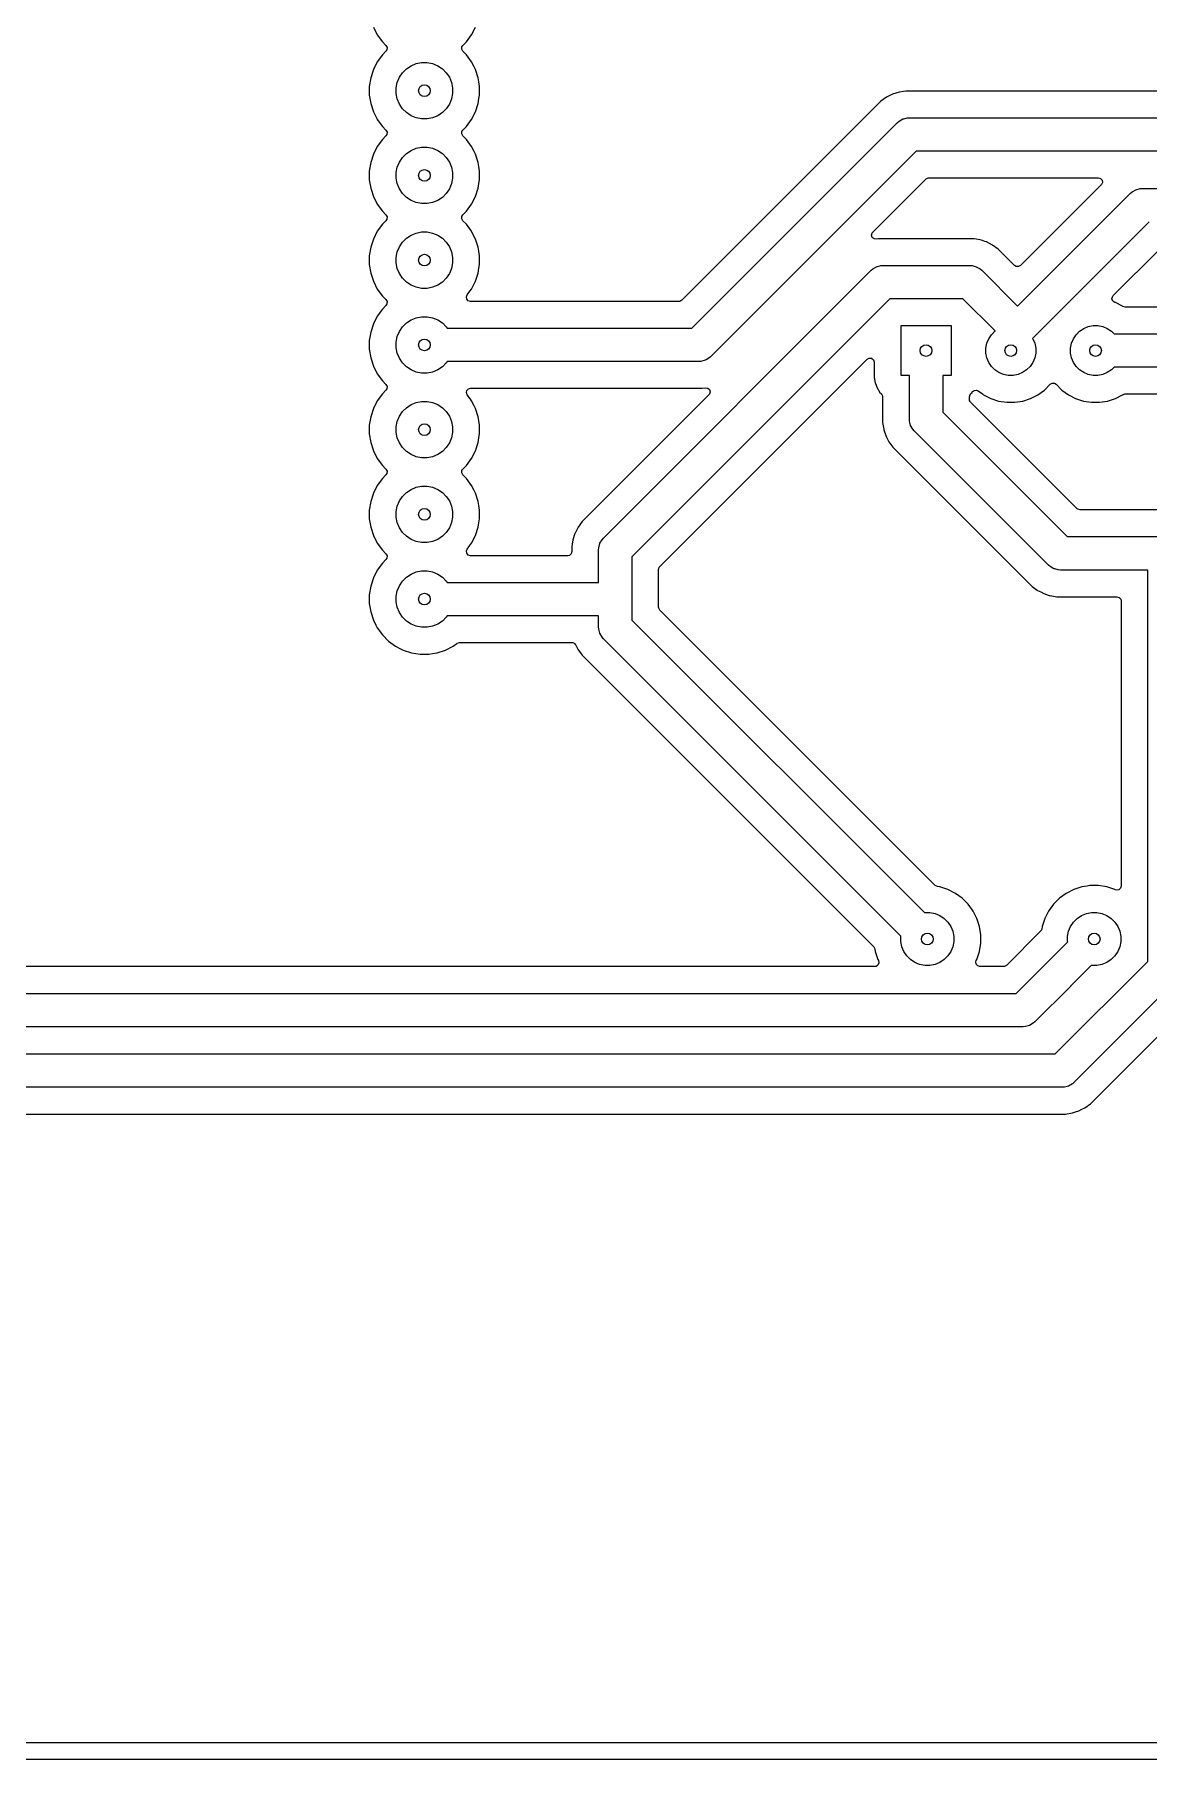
# Model space of a CAD drawing. Extents: x 20 to 124, y -124 to -20.
# Drawn here: x 72 to 105.4, y -124 to -72.3 of the extents above; entities that cross this region are included whole.
import ezdxf

# ---------------------------------------------------------------- set-up
doc = ezdxf.new("R2010")
doc.units = 0
doc.layers.add('BLACK', color=7, linetype='CONTINUOUS')
doc.layers.add('WHITE', color=7, linetype='CONTINUOUS')

msp = doc.modelspace()

# ---------------------------------------------------------------- linework, layer by layer
at = {"layer": 'BLACK', "linetype": 'CONTINUOUS'}
for p, q in [((82.156622, -72.068576), (82.274568, -72.300054)), ((82.274568, -72.300054), (82.427266, -72.510225)), ((84.945131, -72.510229), (85.097834, -72.300051)), ((85.097834, -72.300051), (85.215779, -72.068572)), ((82.427266, -72.899774), (82.274568, -73.109945)), ((82.427266, -72.510225), (82.427271, -72.510231)), ((82.427271, -72.899768), (82.427266, -72.899774)), ((82.427271, -72.510231), (82.534359, -72.617319)), ((82.534359, -72.792681), (82.427271, -72.899768)), ((82.534359, -72.617319), (82.567844, -72.678642)), ((82.56286, -72.748334), (82.534359, -72.792681)), ((82.567844, -72.678642), (82.56286, -72.748334)), ((84.804556, -72.731358), (84.80954, -72.661666)), ((84.838041, -72.792681), (84.804556, -72.731358)), ((84.80954, -72.661666), (84.838041, -72.617319)), ((84.838041, -72.617319), (84.873937, -72.581423)), ((84.945131, -72.899771), (84.838041, -72.792681)), ((84.873937, -72.581423), (84.945131, -72.510229)), ((85.097834, -73.109949), (84.945131, -72.899771)), ((82.156622, -73.341423), (82.07634, -73.588506)), ((82.274568, -73.109945), (82.156622, -73.341423)), ((83.029141, -73.435766), (83.146966, -73.317941)), ((83.146966, -73.317941), (83.285513, -73.225367)), ((83.285513, -73.225367), (83.439458, -73.161601)), ((83.439458, -73.161601), (83.602885, -73.129093)), ((83.602885, -73.129093), (83.769515, -73.129093)), ((83.769515, -73.129093), (83.932942, -73.161601)), ((83.932942, -73.161601), (84.086887, -73.225367)), ((84.086887, -73.225367), (84.225434, -73.317941)), ((84.225434, -73.317941), (84.343259, -73.435766)), ((85.172987, -73.257445), (85.097834, -73.109949)), ((85.215777, -73.341423), (85.172987, -73.257445)), ((85.215777, -73.341425), (85.215777, -73.341423)), ((85.215779, -73.341428), (85.215777, -73.341425)), ((85.29606, -73.588507), (85.215779, -73.341428)), ((82.07634, -73.588506), (82.0357, -73.845097)), ((82.0357, -73.845097), (82.0357, -74.104902)), ((82.840293, -73.891685), (82.872801, -73.728258)), ((82.840293, -74.058315), (82.840293, -73.891685)), ((82.872801, -73.728258), (82.936567, -73.574313)), ((82.936567, -73.574313), (83.029141, -73.435766)), ((84.343259, -73.435766), (84.435833, -73.574313)), ((84.435833, -73.574313), (84.499599, -73.728258)), ((84.499599, -73.728258), (84.532107, -73.891685)), ((84.532107, -73.891685), (84.532107, -74.058315)), ((85.315147, -73.709021), (85.29606, -73.588507)), ((85.3367, -73.845097), (85.315147, -73.709021)), ((85.3367, -74.104902), (85.3367, -73.845097)), ((82.0357, -74.104902), (82.07634, -74.361493)), ((82.07634, -74.361493), (82.156622, -74.608576)), ((82.872801, -74.221742), (82.840293, -74.058315)), ((82.936567, -74.375687), (82.872801, -74.221742)), ((83.029141, -74.514234), (82.936567, -74.375687)), ((84.435833, -74.375687), (84.343259, -74.514234)), ((84.499599, -74.221742), (84.435833, -74.375687)), ((84.532107, -74.058315), (84.499599, -74.221742)), ((85.215779, -74.608572), (85.29606, -74.361493)), ((85.29606, -74.361493), (85.320534, -74.206966)), ((85.320534, -74.206966), (85.3367, -74.104902)), ((97.371282, -74.293232), (91.406334, -80.258181)), ((97.371286, -74.293228), (97.371282, -74.293232)), ((97.536886, -74.172915), (97.371286, -74.293228)), ((97.719281, -74.079978), (97.536886, -74.172915)), ((97.719284, -74.079977), (97.719281, -74.079978)), ((97.913964, -74.016723), (97.719284, -74.079977)), ((98.048754, -73.995374), (97.913964, -74.016723)), ((98.116148, -73.9847), (98.048754, -73.995374)), ((115.053752, -73.9847), (98.116148, -73.9847)), ((82.156622, -74.608576), (82.225919, -74.744577)), ((82.225919, -74.744577), (82.266825, -74.824859)), ((82.266825, -74.824859), (82.274568, -74.840054)), ((82.274568, -74.840054), (82.427266, -75.050225)), ((83.146966, -74.632059), (83.029141, -74.514234)), ((83.285513, -74.724633), (83.146966, -74.632059)), ((83.439458, -74.788399), (83.285513, -74.724633)), ((83.602885, -74.820907), (83.439458, -74.788399)), ((83.769515, -74.820907), (83.602885, -74.820907)), ((83.932942, -74.788399), (83.769515, -74.820907)), ((84.086887, -74.724633), (83.932942, -74.788399)), ((84.225434, -74.632059), (84.086887, -74.724633)), ((84.343259, -74.514234), (84.225434, -74.632059)), ((84.945131, -75.050229), (85.097834, -74.840051)), ((85.097834, -74.840051), (85.215779, -74.608572)), ((91.701594, -81.095), (97.864947, -74.931646)), ((97.864947, -74.931646), (97.914103, -74.888538)), ((97.914103, -74.888538), (97.914119, -74.888523)), ((97.914119, -74.888523), (98.027158, -74.82326)), ((98.027158, -74.82326), (98.053801, -74.81612)), ((98.053801, -74.81612), (98.153237, -74.789477)), ((98.153237, -74.789477), (98.153252, -74.789477)), ((98.153252, -74.789477), (98.2185, -74.7852)), ((98.2185, -74.7852), (114.9514, -74.7852)), ((82.427266, -75.439774), (82.274568, -75.649945)), ((82.427266, -75.050225), (82.427271, -75.050231)), ((82.427271, -75.439768), (82.427266, -75.439774)), ((82.427271, -75.050231), (82.534359, -75.157319)), ((82.534359, -75.332681), (82.427271, -75.439768)), ((82.534359, -75.157319), (82.567844, -75.218642)), ((82.56286, -75.288334), (82.534359, -75.332681)), ((82.567844, -75.218642), (82.56286, -75.288334)), ((84.804556, -75.271358), (84.80954, -75.201666)), ((84.838041, -75.332681), (84.804556, -75.271358)), ((84.80954, -75.201666), (84.838041, -75.157319)), ((84.838041, -75.157319), (84.945131, -75.050229)), ((84.945131, -75.439771), (84.838041, -75.332681)), ((85.097834, -75.649949), (84.945131, -75.439771)), ((82.156622, -75.881423), (82.07634, -76.128506)), ((82.274568, -75.649945), (82.156622, -75.881423)), ((82.936567, -76.114313), (83.029141, -75.975766)), ((83.029141, -75.975766), (83.146966, -75.857941)), ((83.146966, -75.857941), (83.285513, -75.765367)), ((83.285513, -75.765367), (83.439458, -75.701601)), ((83.439458, -75.701601), (83.602885, -75.669093)), ((83.602885, -75.669093), (83.769515, -75.669093)), ((83.769515, -75.669093), (83.932942, -75.701601)), ((83.932942, -75.701601), (84.086887, -75.765367)), ((84.086887, -75.765367), (84.225434, -75.857941)), ((84.225434, -75.857941), (84.343259, -75.975766)), ((84.343259, -75.975766), (84.435833, -76.114313)), ((85.172874, -75.797223), (85.097834, -75.649949)), ((85.215777, -75.881423), (85.172874, -75.797223)), ((85.215777, -75.881425), (85.215777, -75.881423)), ((85.215779, -75.881428), (85.215777, -75.881425)), ((85.29606, -76.128507), (85.215779, -75.881428)), ((98.425607, -75.7852), (92.262253, -81.948553)), ((114.744294, -75.7852), (98.425607, -75.7852)), ((82.07634, -76.128506), (82.0357, -76.385097)), ((82.0357, -76.385097), (82.0357, -76.644902)), ((82.840293, -76.431685), (82.872801, -76.268258)), ((82.840293, -76.598315), (82.840293, -76.431685)), ((82.872801, -76.268258), (82.936567, -76.114313)), ((84.435833, -76.114313), (84.499599, -76.268258)), ((84.499599, -76.268258), (84.532107, -76.431685)), ((84.532107, -76.431685), (84.532107, -76.598315)), ((85.315147, -76.249021), (85.29606, -76.128507)), ((85.3367, -76.385097), (85.315147, -76.249021)), ((85.3367, -76.644902), (85.3367, -76.385097)), ((82.0357, -76.644902), (82.07634, -76.901493)), ((82.07634, -76.901493), (82.156622, -77.148576)), ((82.872801, -76.761742), (82.840293, -76.598315)), ((82.936567, -76.915687), (82.872801, -76.761742)), ((83.029141, -77.054234), (82.936567, -76.915687)), ((84.435833, -76.915687), (84.343259, -77.054234)), ((84.499599, -76.761742), (84.435833, -76.915687)), ((84.532107, -76.598315), (84.499599, -76.761742)), ((85.215779, -77.148572), (85.29606, -76.901493)), ((85.29606, -76.901493), (85.318739, -76.758298)), ((85.318739, -76.758298), (85.3367, -76.644902)), ((97.124739, -78.218144), (98.720865, -76.622019)), ((98.720865, -76.622019), (98.782188, -76.588534)), ((98.782188, -76.588534), (98.808546, -76.5857)), ((98.808546, -76.5857), (103.883854, -76.5857)), ((103.971535, -76.797381), (101.55288, -79.216033)), ((103.883854, -76.5857), (103.950893, -76.605385)), ((103.950893, -76.605385), (103.996648, -76.658189)), ((103.977567, -76.790903), (103.971535, -76.797381)), ((104.006592, -76.727347), (103.977567, -76.790903)), ((103.996648, -76.658189), (104.006592, -76.727347)), ((104.849547, -77.051447), (104.898703, -77.008338)), ((104.898703, -77.008338), (104.898719, -77.008323)), ((104.898719, -77.008323), (105.011758, -76.94306)), ((105.011758, -76.94306), (105.137837, -76.909277)), ((105.137837, -76.909277), (105.137852, -76.909277)), ((105.137852, -76.909277), (105.2031, -76.905)), ((105.2031, -76.905), (108.827771, -76.905)), ((82.156622, -77.148576), (82.274568, -77.380054)), ((82.274568, -77.380054), (82.427266, -77.590225)), ((83.146966, -77.172059), (83.029141, -77.054234)), ((83.285513, -77.264633), (83.146966, -77.172059)), ((83.439458, -77.328399), (83.285513, -77.264633)), ((83.602885, -77.360907), (83.439458, -77.328399)), ((83.769515, -77.360907), (83.602885, -77.360907)), ((83.932942, -77.328399), (83.769515, -77.360907)), ((84.086887, -77.264633), (83.932942, -77.328399)), ((84.225434, -77.172059), (84.086887, -77.264633)), ((84.343259, -77.054234), (84.225434, -77.172059)), ((84.945131, -77.590229), (85.097834, -77.380051)), ((85.097834, -77.380051), (85.215779, -77.148572)), ((101.4652, -80.435793), (104.849547, -77.051447)), ((82.427266, -77.979774), (82.274568, -78.189945)), ((82.427266, -77.590225), (82.427271, -77.590231)), ((82.427271, -77.979768), (82.427266, -77.979774)), ((82.427271, -77.590231), (82.534359, -77.697319)), ((82.534359, -77.872681), (82.427271, -77.979768)), ((82.534359, -77.697319), (82.567844, -77.758642)), ((82.56286, -77.828334), (82.534359, -77.872681)), ((82.567844, -77.758642), (82.56286, -77.828334)), ((84.804556, -77.811358), (84.80954, -77.741666)), ((84.838041, -77.872681), (84.804556, -77.811358)), ((84.80954, -77.741666), (84.838041, -77.697319)), ((84.838041, -77.697319), (84.945131, -77.590229)), ((84.945131, -77.979771), (84.838041, -77.872681)), ((85.097834, -78.189949), (84.945131, -77.979771)), ((105.410206, -77.905), (101.915075, -81.40013)), ((82.156622, -78.421423), (82.07634, -78.668506)), ((82.274568, -78.189945), (82.156622, -78.421423)), ((82.936567, -78.654313), (83.029141, -78.515766)), ((83.029141, -78.515766), (83.146966, -78.397941)), ((83.146966, -78.397941), (83.285513, -78.305367)), ((83.285513, -78.305367), (83.439458, -78.241601)), ((83.439458, -78.241601), (83.602885, -78.209093)), ((83.602885, -78.209093), (83.769515, -78.209093)), ((83.769515, -78.209093), (83.932942, -78.241601)), ((83.932942, -78.241601), (84.086887, -78.305367)), ((84.086887, -78.305367), (84.225434, -78.397941)), ((84.225434, -78.397941), (84.343259, -78.515766)), ((84.343259, -78.515766), (84.435833, -78.654313)), ((85.15223, -78.296707), (85.097834, -78.189949)), ((85.215777, -78.421423), (85.15223, -78.296707)), ((85.215777, -78.421425), (85.215777, -78.421423)), ((85.215779, -78.421428), (85.215777, -78.421425)), ((85.29606, -78.668507), (85.215779, -78.421428)), ((97.088437, -78.307591), (97.107162, -78.240278)), ((97.109076, -78.374343), (97.088437, -78.307591)), ((97.107162, -78.240278), (97.124739, -78.218144)), ((97.162528, -78.419339), (97.109076, -78.374343)), ((97.231822, -78.428294), (97.162528, -78.419339)), ((97.295078, -78.418275), (97.231822, -78.428294)), ((97.329648, -78.4128), (97.295078, -78.418275)), ((97.534351, -78.4128), (97.329648, -78.4128)), ((100.137952, -78.4128), (97.534351, -78.4128)), ((100.165595, -78.417178), (100.137952, -78.4128)), ((100.340135, -78.444822), (100.165595, -78.417178)), ((100.413603, -78.468694), (100.340135, -78.444822)), ((100.437476, -78.476451), (100.413603, -78.468694)), ((100.488115, -78.492904), (100.437476, -78.476451)), ((100.534823, -78.508081), (100.488115, -78.492904)), ((100.626014, -78.554546), (100.534823, -78.508081)), ((100.717211, -78.601013), (100.626014, -78.554546)), ((82.07634, -78.668506), (82.0357, -78.925097)), ((82.0357, -78.925097), (82.0357, -79.184902)), ((82.840293, -78.971685), (82.872801, -78.808258)), ((82.840293, -79.138315), (82.840293, -78.971685)), ((82.872801, -78.808258), (82.936567, -78.654313)), ((84.435833, -78.654313), (84.499599, -78.808258)), ((84.499599, -78.808258), (84.532107, -78.971685)), ((84.532107, -78.971685), (84.532107, -79.138315)), ((85.315147, -78.789021), (85.29606, -78.668507)), ((85.3367, -78.925097), (85.315147, -78.789021)), ((85.3367, -79.184902), (85.3367, -78.925097)), ((100.882819, -78.721334), (100.717211, -78.601013)), ((100.88282, -78.721335), (100.882819, -78.721334)), ((100.882821, -78.721336), (100.88282, -78.721335)), ((101.377518, -79.216033), (100.882821, -78.721336)), ((104.330245, -80.117037), (105.705465, -78.741819)), ((82.0357, -79.184902), (82.07634, -79.441493)), ((82.07634, -79.441493), (82.156622, -79.688576)), ((82.872801, -79.301742), (82.840293, -79.138315)), ((82.936567, -79.455687), (82.872801, -79.301742)), ((83.029141, -79.594234), (82.936567, -79.455687)), ((83.146966, -79.712059), (83.029141, -79.594234)), ((84.343259, -79.594234), (84.225434, -79.712059)), ((84.435833, -79.455687), (84.343259, -79.594234)), ((84.499599, -79.301742), (84.435833, -79.455687)), ((84.532107, -79.138315), (84.499599, -79.301742)), ((85.215779, -79.688572), (85.29606, -79.441493)), ((85.29606, -79.441493), (85.318739, -79.298298)), ((85.318739, -79.298298), (85.3367, -79.184902)), ((89.052647, -87.385547), (97.078446, -79.359747)), ((97.078446, -79.359747), (97.12761, -79.316631)), ((97.12761, -79.316631), (97.127619, -79.316623)), ((97.127619, -79.316623), (97.240658, -79.25136)), ((97.240658, -79.25136), (97.366737, -79.217577)), ((97.366737, -79.217577), (97.366752, -79.217577)), ((97.366752, -79.217577), (97.432, -79.2133)), ((97.432, -79.2133), (100.0356, -79.2133)), ((100.0356, -79.2133), (100.100848, -79.217577)), ((100.100848, -79.217577), (100.100863, -79.217577)), ((100.100863, -79.217577), (100.226942, -79.25136)), ((100.226942, -79.25136), (100.339981, -79.316623)), ((100.339981, -79.316623), (100.339996, -79.316638)), ((100.339996, -79.316638), (100.389153, -79.359747)), ((100.389153, -79.359747), (101.4652, -80.435793)), ((101.421865, -79.244534), (101.377518, -79.216033)), ((101.491557, -79.249518), (101.421865, -79.244534)), ((101.55288, -79.216033), (101.491557, -79.249518)), ((82.156622, -79.688576), (82.274568, -79.920054)), ((82.274568, -79.920054), (82.427266, -80.130225)), ((82.427266, -80.130225), (82.427271, -80.130231)), ((82.427271, -80.130231), (82.534359, -80.237319)), ((83.285513, -79.804633), (83.146966, -79.712059)), ((83.439458, -79.868399), (83.285513, -79.804633)), ((83.602885, -79.900907), (83.439458, -79.868399)), ((83.769515, -79.900907), (83.602885, -79.900907)), ((83.932942, -79.868399), (83.769515, -79.900907)), ((84.086887, -79.804633), (83.932942, -79.868399)), ((84.225434, -79.712059), (84.086887, -79.804633)), ((84.946407, -80.152853), (84.968827, -80.097615)), ((84.968827, -80.097615), (85.022345, -80.023952)), ((85.022345, -80.023952), (85.097834, -79.920051)), ((85.097834, -79.920051), (85.215779, -79.688572)), ((104.306652, -80.150003), (104.330245, -80.117037)), ((82.427266, -80.519774), (82.274568, -80.729945)), ((82.427271, -80.519768), (82.427266, -80.519774)), ((82.534359, -80.412681), (82.427271, -80.519768)), ((82.534359, -80.237319), (82.567844, -80.298642)), ((82.56286, -80.368334), (82.534359, -80.412681)), ((82.567844, -80.298642), (82.56286, -80.368334)), ((84.956351, -80.222011), (84.946407, -80.152853)), ((85.002106, -80.274815), (84.956351, -80.222011)), ((85.069145, -80.2945), (85.002106, -80.274815)), ((91.318653, -80.2945), (85.069145, -80.2945)), ((97.639107, -80.2133), (89.9062, -87.946206)), ((91.345011, -80.291666), (91.318653, -80.2945)), ((91.406334, -80.258181), (91.345011, -80.291666)), ((99.828494, -80.2133), (97.639107, -80.2133)), ((100.793235, -81.178042), (99.828494, -80.2133)), ((104.294737, -80.218849), (104.306652, -80.150003)), ((104.321935, -80.283208), (104.294737, -80.218849)), ((104.379608, -80.322644), (104.321935, -80.283208)), ((104.390825, -80.326289), (104.379608, -80.322644)), ((104.396389, -80.328097), (104.390825, -80.326289)), ((104.613837, -80.438893), (104.396389, -80.328097)), ((104.613842, -80.438896), (104.613837, -80.438893)), ((104.616486, -80.440817), (104.613842, -80.438896)), ((104.622333, -80.444815), (104.616486, -80.440817)), ((104.689372, -80.4645), (104.622333, -80.444815)), ((112.121153, -80.4645), (104.689372, -80.4645)), ((82.156622, -80.961423), (82.07634, -81.208506)), ((82.274568, -80.729945), (82.156622, -80.961423)), ((82.936567, -81.194313), (83.029141, -81.055766)), ((83.029141, -81.055766), (83.146966, -80.937941)), ((83.146966, -80.937941), (83.285513, -80.845367)), ((83.285513, -80.845367), (83.439458, -80.781601)), ((83.439458, -80.781601), (83.602885, -80.749093)), ((83.602885, -80.749093), (83.769515, -80.749093)), ((83.769515, -80.749093), (83.932942, -80.781601)), ((83.932942, -80.781601), (84.086887, -80.845367)), ((84.086887, -80.845367), (84.225434, -80.937941)), ((84.225434, -80.937941), (84.343259, -81.055766)), ((84.343259, -81.055766), (84.369474, -81.095)), ((84.369474, -81.095), (91.701594, -81.095)), ((97.9712, -82.515), (97.9712, -81.015)), ((97.9712, -81.015), (99.4712, -81.015)), ((99.4712, -81.015), (99.4712, -82.515)), ((100.785405, -81.185242), (100.792593, -81.180439)), ((100.792593, -81.180439), (100.793235, -81.178042)), ((103.325405, -81.185242), (103.447652, -81.103559)), ((103.447652, -81.103559), (103.583486, -81.047295)), ((103.583486, -81.047295), (103.727687, -81.018611)), ((103.727687, -81.018611), (103.874713, -81.018611)), ((103.874713, -81.018611), (104.018914, -81.047295)), ((104.018914, -81.047295), (104.154748, -81.103559)), ((104.154748, -81.103559), (104.276995, -81.185242)), ((82.07634, -81.208506), (82.0357, -81.465097)), ((82.0357, -81.465097), (82.0357, -81.724902)), ((82.840293, -81.511685), (82.872801, -81.348258)), ((82.840293, -81.678315), (82.840293, -81.511685)), ((82.872801, -81.841742), (82.840293, -81.678315)), ((82.872801, -81.348258), (82.936567, -81.194313)), ((100.514811, -81.691487), (100.543495, -81.547286)), ((100.514811, -81.838513), (100.514811, -81.691487)), ((100.543495, -81.547286), (100.599759, -81.411452)), ((100.599759, -81.411452), (100.681442, -81.289205)), ((100.681442, -81.289205), (100.785405, -81.185242)), ((101.915075, -81.40013), (101.922641, -81.411452)), ((101.922641, -81.411452), (101.978905, -81.547286)), ((101.978905, -81.547286), (102.007589, -81.691487)), ((102.007589, -81.691487), (102.007589, -81.838513)), ((103.054811, -81.691487), (103.083495, -81.547286)), ((103.054811, -81.838513), (103.054811, -81.691487)), ((103.083495, -81.547286), (103.139759, -81.411452)), ((103.139759, -81.411452), (103.221442, -81.289205)), ((103.221442, -81.289205), (103.325405, -81.185242)), ((104.276995, -81.185242), (104.356753, -81.265)), ((104.356753, -81.265), (112.504094, -81.265)), ((82.0357, -81.724902), (82.07634, -81.981493)), ((82.07634, -81.981493), (82.156622, -82.228576)), ((82.936567, -81.995687), (82.872801, -81.841742)), ((83.029141, -82.134234), (82.936567, -81.995687)), ((83.146966, -82.252059), (83.029141, -82.134234)), ((84.343259, -82.134234), (84.225434, -82.252059)), ((84.369474, -82.095), (84.343259, -82.134234)), ((91.9087, -82.095), (84.369474, -82.095)), ((90.743019, -88.241466), (96.959019, -82.025466)), ((91.973948, -82.090723), (91.9087, -82.095)), ((91.973963, -82.090723), (91.973948, -82.090723)), ((92.100042, -82.05694), (91.973963, -82.090723)), ((92.131397, -82.038837), (92.100042, -82.05694)), ((92.213081, -81.991677), (92.131397, -82.038837)), ((92.213096, -81.991661), (92.213081, -81.991677)), ((92.262253, -81.948553), (92.213096, -81.991661)), ((96.959019, -82.025466), (97.020342, -81.991981)), ((97.020342, -81.991981), (97.090034, -81.996965)), ((97.090034, -81.996965), (97.145967, -82.038837)), ((97.145967, -82.038837), (97.170384, -82.104301)), ((97.170384, -82.104301), (97.1707, -82.113147)), ((97.1707, -82.113147), (97.1707, -82.55996)), ((100.543495, -81.982714), (100.514811, -81.838513)), ((100.599759, -82.118548), (100.543495, -81.982714)), ((100.681442, -82.240795), (100.599759, -82.118548)), ((101.922641, -82.118548), (101.840958, -82.240795)), ((101.978905, -81.982714), (101.922641, -82.118548)), ((102.007589, -81.838513), (101.978905, -81.982714)), ((103.083495, -81.982714), (103.054811, -81.838513)), ((103.139759, -82.118548), (103.083495, -81.982714)), ((103.221442, -82.240795), (103.139759, -82.118548)), ((82.156622, -82.228576), (82.274568, -82.460054)), ((82.274568, -82.460054), (82.427266, -82.670225)), ((82.427266, -82.670225), (82.427271, -82.670231)), ((82.427271, -82.670231), (82.534359, -82.777319)), ((83.285513, -82.344633), (83.146966, -82.252059)), ((83.439458, -82.408399), (83.285513, -82.344633)), ((83.602885, -82.440907), (83.439458, -82.408399)), ((83.769515, -82.440907), (83.602885, -82.440907)), ((83.932942, -82.408399), (83.769515, -82.440907)), ((84.086887, -82.344633), (83.932942, -82.408399)), ((84.225434, -82.252059), (84.086887, -82.344633)), ((97.1707, -82.55996), (97.18583, -82.694249)), ((97.18583, -82.694249), (97.185831, -82.694254)), ((97.185831, -82.694254), (97.245411, -82.864523)), ((98.2212, -82.515), (97.9712, -82.515)), ((98.2212, -83.8167), (98.2212, -82.515)), ((99.4712, -82.515), (99.2212, -82.515)), ((99.2212, -82.515), (99.2212, -83.609593)), ((100.785405, -82.344758), (100.681442, -82.240795)), ((100.907652, -82.426441), (100.785405, -82.344758)), ((101.043486, -82.482705), (100.907652, -82.426441)), ((101.187687, -82.511389), (101.043486, -82.482705)), ((101.334713, -82.511389), (101.187687, -82.511389)), ((101.478914, -82.482705), (101.334713, -82.511389)), ((101.614748, -82.426441), (101.478914, -82.482705)), ((101.736995, -82.344758), (101.614748, -82.426441)), ((101.840958, -82.240795), (101.736995, -82.344758)), ((103.325405, -82.344758), (103.221442, -82.240795)), ((103.447652, -82.426441), (103.325405, -82.344758)), ((103.583486, -82.482705), (103.447652, -82.426441)), ((103.727687, -82.511389), (103.583486, -82.482705)), ((103.874713, -82.511389), (103.727687, -82.511389)), ((104.018914, -82.482705), (103.874713, -82.511389)), ((104.154748, -82.426441), (104.018914, -82.482705)), ((104.276995, -82.344758), (104.154748, -82.426441)), ((104.356753, -82.265), (104.276995, -82.344758)), ((112.7112, -82.265), (104.356753, -82.265)), ((82.427266, -83.059774), (82.274568, -83.269945)), ((82.427271, -83.059768), (82.427266, -83.059774)), ((82.534359, -82.952681), (82.427271, -83.059768)), ((82.534359, -82.777319), (82.567844, -82.838642)), ((82.56286, -82.908334), (82.534359, -82.952681)), ((82.567844, -82.838642), (82.56286, -82.908334)), ((84.945347, -83.026579), (84.961173, -82.958525)), ((84.968827, -83.092385), (84.945347, -83.026579)), ((84.961173, -82.958525), (85.011278, -82.90983)), ((85.066378, -83.226653), (84.968827, -83.092385)), ((85.011278, -82.90983), (85.069145, -82.8955)), ((85.097834, -83.269949), (85.066378, -83.226653)), ((85.069145, -82.8955), (92.011051, -82.8955)), ((92.215953, -83.09016), (88.414236, -86.891878)), ((92.011051, -82.8955), (92.011052, -82.8955)), ((92.011052, -82.8955), (92.108875, -82.880006)), ((92.108875, -82.880006), (92.178167, -82.88896)), ((92.178167, -82.88896), (92.231619, -82.933956)), ((92.233534, -83.068022), (92.215953, -83.09016)), ((92.231619, -82.933956), (92.252259, -83.000708)), ((92.252259, -83.000708), (92.233534, -83.068022)), ((97.245411, -82.864523), (97.341384, -83.017262)), ((97.341384, -83.017262), (97.384381, -83.060259)), ((97.384381, -83.060259), (97.417866, -83.121582)), ((97.417866, -83.121582), (97.4207, -83.14794)), ((97.4207, -83.14794), (97.4207, -83.919051)), ((100.0217, -83.14794), (100.041385, -83.080901)), ((100.0217, -83.226653), (100.0217, -83.14794)), ((100.024534, -83.253011), (100.0217, -83.226653)), ((100.041385, -83.080901), (100.058019, -83.060259)), ((100.058019, -83.060259), (100.05851, -83.059768)), ((100.05851, -83.059768), (100.101016, -83.017262)), ((100.101016, -83.017262), (100.107519, -83.006911)), ((100.107519, -83.006911), (100.15985, -82.96062)), ((100.15985, -82.96062), (100.228903, -82.949969)), ((100.228903, -82.949969), (100.285399, -82.972563)), ((100.285399, -82.972563), (100.413317, -83.0655)), ((100.413317, -83.0655), (100.448561, -83.091106)), ((100.448561, -83.091106), (100.666015, -83.201904)), ((100.666015, -83.201904), (100.898124, -83.277321)), ((101.624276, -83.277321), (101.856385, -83.201904)), ((101.856385, -83.201904), (102.073839, -83.091106)), ((102.073839, -83.091106), (102.271283, -82.947655)), ((102.271283, -82.947655), (102.443519, -82.775419)), ((102.443519, -82.775419), (102.504842, -82.741934)), ((102.504842, -82.741934), (102.574534, -82.746918)), ((102.574534, -82.746918), (102.618881, -82.775419)), ((102.618881, -82.775419), (102.791118, -82.947656)), ((102.791118, -82.947656), (102.791123, -82.94766)), ((102.791123, -82.94766), (102.886923, -83.017262)), ((102.886923, -83.017262), (102.988561, -83.091106)), ((102.988561, -83.091106), (103.206015, -83.201904)), ((103.206015, -83.201904), (103.438124, -83.277321)), ((104.164276, -83.277321), (104.396385, -83.201904)), ((104.396385, -83.201904), (104.613839, -83.091106)), ((104.613839, -83.091106), (104.616486, -83.089183)), ((104.616486, -83.089183), (104.617659, -83.088764)), ((104.617659, -83.088764), (104.617988, -83.088563)), ((104.617988, -83.088563), (104.61803, -83.088631)), ((104.61803, -83.088631), (104.682292, -83.065702)), ((104.682292, -83.065702), (104.689372, -83.0655)), ((104.689372, -83.0655), (112.813551, -83.0655)), ((82.07634, -83.748506), (82.0357, -84.005097)), ((82.156622, -83.501423), (82.07634, -83.748506)), ((82.274568, -83.269945), (82.156622, -83.501423)), ((82.872801, -83.888258), (82.936567, -83.734313)), ((82.936567, -83.734313), (83.029141, -83.595766)), ((83.029141, -83.595766), (83.146966, -83.477941)), ((83.146966, -83.477941), (83.285513, -83.385367)), ((83.285513, -83.385367), (83.439458, -83.321601)), ((83.439458, -83.321601), (83.602885, -83.289093)), ((83.602885, -83.289093), (83.769515, -83.289093)), ((83.769515, -83.289093), (83.932942, -83.321601)), ((83.932942, -83.321601), (84.086887, -83.385367)), ((84.086887, -83.385367), (84.225434, -83.477941)), ((84.225434, -83.477941), (84.343259, -83.595766)), ((84.343259, -83.595766), (84.435833, -83.734313)), ((84.435833, -83.734313), (84.499599, -83.888258)), ((85.172987, -83.417445), (85.097834, -83.269949)), ((85.215777, -83.501423), (85.172987, -83.417445)), ((85.215777, -83.501425), (85.215777, -83.501423)), ((85.215779, -83.501428), (85.215777, -83.501425)), ((85.29606, -83.748507), (85.215779, -83.501428)), ((85.304928, -83.8045), (85.29606, -83.748507)), ((99.2212, -83.609593), (102.955207, -87.3436)), ((100.025831, -83.255387), (100.024534, -83.253011)), ((100.026723, -83.261588), (100.025831, -83.255387)), ((100.043315, -83.287406), (100.026723, -83.261588)), ((100.058019, -83.314334), (100.043315, -83.287406)), ((103.250465, -86.506781), (100.058019, -83.314334)), ((100.898124, -83.277321), (101.139173, -83.3155)), ((101.139173, -83.3155), (101.139174, -83.3155)), ((101.139174, -83.3155), (101.383226, -83.3155)), ((101.383226, -83.3155), (101.383227, -83.3155)), ((101.383227, -83.3155), (101.624276, -83.277321)), ((103.438124, -83.277321), (103.679173, -83.3155)), ((103.679173, -83.3155), (103.679174, -83.3155)), ((103.679174, -83.3155), (103.923226, -83.3155)), ((103.923226, -83.3155), (103.923227, -83.3155)), ((103.923227, -83.3155), (104.164276, -83.277321)), ((82.0357, -84.005097), (82.0357, -84.264902)), ((82.0357, -84.264902), (82.07634, -84.521493)), ((82.840293, -84.051685), (82.872801, -83.888258)), ((82.840293, -84.218315), (82.840293, -84.051685)), ((82.872801, -84.381742), (82.840293, -84.218315)), ((84.499599, -83.888258), (84.532107, -84.051685)), ((84.532107, -84.218315), (84.499599, -84.381742)), ((84.532107, -84.051685), (84.532107, -84.218315)), ((85.3367, -84.005097), (85.304928, -83.8045)), ((85.328619, -84.31592), (85.3367, -84.264902)), ((85.3367, -84.264902), (85.3367, -84.005097)), ((97.4207, -83.919051), (97.452722, -84.121231)), ((97.452722, -84.121231), (97.452722, -84.121233)), ((97.452722, -84.121233), (97.452723, -84.121235)), ((97.452723, -84.121235), (97.457723, -84.136623)), ((97.457723, -84.136623), (97.51598, -84.315919)), ((98.225477, -83.881947), (98.2212, -83.8167)), ((98.225477, -83.881963), (98.225477, -83.881947)), ((98.235415, -83.919051), (98.225477, -83.881963)), ((98.25926, -84.008042), (98.235415, -83.919051)), ((98.324523, -84.121081), (98.25926, -84.008042)), ((98.324538, -84.121096), (98.324523, -84.121081)), ((98.367647, -84.170253), (98.324538, -84.121096)), ((102.394547, -88.197154), (98.367647, -84.170253)), ((82.07634, -84.521493), (82.156622, -84.768576)), ((82.156622, -84.768576), (82.274568, -85.000054)), ((82.936567, -84.535687), (82.872801, -84.381742)), ((83.029141, -84.674234), (82.936567, -84.535687)), ((83.146966, -84.792059), (83.029141, -84.674234)), ((83.285513, -84.884633), (83.146966, -84.792059)), ((84.225434, -84.792059), (84.086887, -84.884633)), ((84.343259, -84.674234), (84.225434, -84.792059)), ((84.435833, -84.535687), (84.343259, -84.674234)), ((84.499599, -84.381742), (84.435833, -84.535687)), ((85.097834, -85.000051), (85.215779, -84.768572)), ((85.215779, -84.768572), (85.29606, -84.521493)), ((85.29606, -84.521493), (85.328619, -84.31592)), ((97.51598, -84.315919), (97.539635, -84.362344)), ((97.539635, -84.362344), (97.608913, -84.498311)), ((97.608913, -84.498311), (97.729234, -84.663919)), ((97.729234, -84.663919), (97.729235, -84.66392)), ((97.729235, -84.66392), (97.729236, -84.663921)), ((97.729236, -84.663921), (101.753008, -88.687692)), ((82.274568, -85.000054), (82.427266, -85.210225)), ((82.427266, -85.210225), (82.427271, -85.210231)), ((82.427271, -85.210231), (82.534359, -85.317319)), ((82.534359, -85.317319), (82.567844, -85.378642)), ((83.439458, -84.948399), (83.285513, -84.884633)), ((83.602885, -84.980907), (83.439458, -84.948399)), ((83.769515, -84.980907), (83.602885, -84.980907)), ((83.932942, -84.948399), (83.769515, -84.980907)), ((84.086887, -84.884633), (83.932942, -84.948399)), ((84.80954, -85.361666), (84.838041, -85.317319)), ((84.838041, -85.317319), (84.876322, -85.279038)), ((84.876322, -85.279038), (84.945131, -85.210229)), ((84.945131, -85.210229), (85.097834, -85.000051)), ((82.274568, -85.809945), (82.156622, -86.041423)), ((82.427266, -85.599774), (82.274568, -85.809945)), ((82.427271, -85.599768), (82.427266, -85.599774)), ((82.534359, -85.492681), (82.427271, -85.599768)), ((82.56286, -85.448334), (82.534359, -85.492681)), ((82.567844, -85.378642), (82.56286, -85.448334)), ((83.439458, -85.861601), (83.602885, -85.829093)), ((83.602885, -85.829093), (83.769515, -85.829093)), ((83.769515, -85.829093), (83.932942, -85.861601)), ((84.804556, -85.431358), (84.80954, -85.361666)), ((84.838041, -85.492681), (84.804556, -85.431358)), ((84.945131, -85.599771), (84.838041, -85.492681)), ((85.097834, -85.809949), (84.945131, -85.599771)), ((85.172987, -85.957445), (85.097834, -85.809949)), ((82.07634, -86.288506), (82.0357, -86.545097)), ((82.156622, -86.041423), (82.07634, -86.288506)), ((82.872801, -86.428258), (82.936567, -86.274313)), ((82.936567, -86.274313), (83.029141, -86.135766)), ((83.029141, -86.135766), (83.146966, -86.017941)), ((83.146966, -86.017941), (83.285513, -85.925367)), ((83.285513, -85.925367), (83.439458, -85.861601)), ((83.932942, -85.861601), (84.086887, -85.925367)), ((84.086887, -85.925367), (84.225434, -86.017941)), ((84.225434, -86.017941), (84.343259, -86.135766)), ((84.343259, -86.135766), (84.435833, -86.274313)), ((84.435833, -86.274313), (84.499599, -86.428258)), ((85.215777, -86.041423), (85.172987, -85.957445)), ((85.215777, -86.041425), (85.215777, -86.041423)), ((85.215779, -86.041428), (85.215777, -86.041425)), ((85.29606, -86.288507), (85.215779, -86.041428)), ((85.315147, -86.409021), (85.29606, -86.288507)), ((82.0357, -86.545097), (82.0357, -86.804902)), ((82.0357, -86.804902), (82.07634, -87.061493)), ((82.840293, -86.591685), (82.872801, -86.428258)), ((82.840293, -86.758315), (82.840293, -86.591685)), ((82.872801, -86.921742), (82.840293, -86.758315)), ((84.499599, -86.428258), (84.532107, -86.591685)), ((84.532107, -86.758315), (84.499599, -86.921742)), ((84.532107, -86.591685), (84.532107, -86.758315)), ((85.308291, -86.984267), (85.3367, -86.804902)), ((85.3367, -86.545097), (85.315147, -86.409021)), ((85.3367, -86.804902), (85.3367, -86.545097)), ((103.271107, -86.523415), (103.250465, -86.506781)), ((103.338146, -86.5431), (103.271107, -86.523415)), ((108.056387, -86.5431), (103.338146, -86.5431)), ((82.07634, -87.061493), (82.076339, -87.061493)), ((82.076339, -87.061493), (82.156622, -87.308576)), ((82.156622, -87.308576), (82.274568, -87.540054)), ((82.936567, -87.075687), (82.872801, -86.921742)), ((83.029141, -87.214234), (82.936567, -87.075687)), ((83.146966, -87.332059), (83.029141, -87.214234)), ((83.285513, -87.424633), (83.146966, -87.332059)), ((84.225434, -87.332059), (84.086887, -87.424633)), ((84.343259, -87.214234), (84.225434, -87.332059)), ((84.435833, -87.075687), (84.343259, -87.214234)), ((84.499599, -86.921742), (84.435833, -87.075687)), ((85.097834, -87.540051), (85.215779, -87.308572)), ((85.215779, -87.308572), (85.29606, -87.061493)), ((85.29606, -87.061493), (85.308291, -86.984267)), ((88.199472, -87.24452), (88.137722, -87.434567)), ((88.200532, -87.240758), (88.199472, -87.24452)), ((88.291873, -87.061493), (88.200532, -87.240758)), ((88.293913, -87.057488), (88.291873, -87.061493)), ((88.414231, -86.891884), (88.293913, -87.057487)), ((88.293913, -87.057487), (88.293913, -87.057488)), ((88.414236, -86.891878), (88.414231, -86.891884)), ((89.009538, -87.434703), (89.052647, -87.385547)), ((102.955207, -87.3436), (105.8683, -87.3436)), ((82.274568, -87.540054), (82.427266, -87.750225)), ((82.427266, -87.750225), (82.427271, -87.750231)), ((82.427271, -87.750231), (82.534359, -87.857319)), ((82.534359, -87.857319), (82.567844, -87.918642)), ((83.439458, -87.488399), (83.285513, -87.424633)), ((83.602885, -87.520907), (83.439458, -87.488399)), ((83.769515, -87.520907), (83.602885, -87.520907)), ((83.932942, -87.488399), (83.769515, -87.520907)), ((84.086887, -87.424633), (83.932942, -87.488399)), ((84.946407, -87.772853), (84.968827, -87.717615)), ((84.956351, -87.842011), (84.946407, -87.772853)), ((85.002106, -87.894815), (84.956351, -87.842011)), ((84.968827, -87.717615), (85.042268, -87.616531)), ((85.069145, -87.9145), (85.002106, -87.894815)), ((85.042268, -87.616531), (85.097834, -87.540051)), ((88.033211, -87.903294), (87.9817, -87.9145)), ((88.086015, -87.857539), (88.033211, -87.903294)), ((88.1057, -87.7905), (88.086015, -87.857539)), ((88.117143, -87.5645), (88.1057, -87.636748)), ((88.1057, -87.636748), (88.1057, -87.7905)), ((88.137722, -87.434568), (88.117143, -87.5645)), ((88.137722, -87.434567), (88.137722, -87.434568)), ((88.9062, -87.7391), (88.910477, -87.673852)), ((88.9062, -88.715), (88.9062, -87.7391)), ((88.910477, -87.673837), (88.94426, -87.547758)), ((88.910477, -87.673852), (88.910477, -87.673837)), ((88.94426, -87.547758), (88.94871, -87.540051)), ((88.94871, -87.540051), (89.009523, -87.434719)), ((89.009523, -87.434719), (89.009538, -87.434703)), ((82.274568, -88.349945), (82.156622, -88.581423)), ((82.427266, -88.139774), (82.274568, -88.349945)), ((82.427271, -88.139768), (82.427266, -88.139774)), ((82.534359, -88.032681), (82.427271, -88.139768)), ((82.56286, -87.988334), (82.534359, -88.032681)), ((82.567844, -87.918642), (82.56286, -87.988334)), ((83.285513, -88.465367), (83.439458, -88.401601)), ((83.439458, -88.401601), (83.602885, -88.369093)), ((83.602885, -88.369093), (83.769515, -88.369093)), ((83.769515, -88.369093), (83.932942, -88.401601)), ((83.932942, -88.401601), (84.086887, -88.465367)), ((87.9817, -87.9145), (85.069145, -87.9145)), ((89.9062, -87.946206), (89.9062, -89.215)), ((90.7067, -88.329147), (90.726385, -88.262108)), ((90.7067, -89.459953), (90.7067, -88.329147)), ((90.726385, -88.262108), (90.743019, -88.241466)), ((102.443711, -88.240269), (102.394547, -88.197154)), ((102.443719, -88.240277), (102.443711, -88.240269)), ((102.556758, -88.30554), (102.443719, -88.240277)), ((102.583401, -88.312679), (102.556758, -88.30554)), ((102.682837, -88.339323), (102.583401, -88.312679)), ((102.682852, -88.339323), (102.682837, -88.339323)), ((102.7481, -88.3436), (102.682852, -88.339323)), ((105.3683, -88.3436), (102.7481, -88.3436)), ((105.3683, -100.078093), (105.3683, -88.3436)), ((82.07634, -88.828506), (82.0357, -89.085097)), ((82.156622, -88.581423), (82.07634, -88.828506)), ((82.872801, -88.968258), (82.936567, -88.814313)), ((82.936567, -88.814313), (83.029141, -88.675766)), ((83.029141, -88.675766), (83.146966, -88.557941)), ((83.146966, -88.557941), (83.285513, -88.465367)), ((84.086887, -88.465367), (84.225434, -88.557941)), ((84.225434, -88.557941), (84.343259, -88.675766)), ((84.343259, -88.675766), (84.369474, -88.715)), ((84.369474, -88.715), (88.9062, -88.715)), ((101.753008, -88.687692), (101.753022, -88.687707)), ((101.753022, -88.687707), (101.756133, -88.690818)), ((101.756133, -88.690818), (101.756134, -88.690819)), ((101.756134, -88.690819), (101.900881, -88.835566)), ((101.900881, -88.835566), (101.900884, -88.835568)), ((101.900884, -88.835568), (101.900888, -88.835572)), ((101.900888, -88.835572), (102.050565, -88.944318)), ((82.0357, -89.085097), (82.0357, -89.344902)), ((82.0357, -89.344902), (82.07634, -89.601493)), ((82.840293, -89.131685), (82.872801, -88.968258)), ((82.840293, -89.298315), (82.840293, -89.131685)), ((82.872801, -89.461742), (82.840293, -89.298315)), ((89.9062, -89.215), (89.9062, -89.842894)), ((102.050565, -88.944318), (102.064991, -88.954797)), ((102.064991, -88.954797), (102.06649, -88.955887)), ((102.06649, -88.955887), (102.157678, -89.00235)), ((102.157678, -89.00235), (102.248881, -89.048821)), ((102.248881, -89.048821), (102.248884, -89.048822)), ((102.248884, -89.048822), (102.414503, -89.102634)), ((102.414503, -89.102634), (102.443566, -89.112077)), ((102.443566, -89.112077), (102.645748, -89.1441)), ((102.645748, -89.1441), (102.645749, -89.1441)), ((102.645749, -89.1441), (102.850452, -89.1441)), ((102.850452, -89.1441), (104.4438, -89.1441)), ((104.4438, -89.1441), (104.510839, -89.163785)), ((104.510839, -89.163785), (104.556594, -89.216589)), ((104.556594, -89.216589), (104.5678, -89.2681)), ((104.5678, -89.2681), (104.5678, -97.81735)), ((82.07634, -89.601493), (82.156622, -89.848576)), ((82.156622, -89.848576), (82.229828, -89.992248)), ((82.936567, -89.615687), (82.872801, -89.461742)), ((83.029141, -89.754234), (82.936567, -89.615687)), ((83.146966, -89.872059), (83.029141, -89.754234)), ((83.285513, -89.964633), (83.146966, -89.872059)), ((83.439458, -90.028399), (83.285513, -89.964633)), ((84.086887, -89.964633), (83.932942, -90.028399)), ((84.225434, -89.872059), (84.086887, -89.964633)), ((84.343259, -89.754234), (84.225434, -89.872059)), ((84.369474, -89.715), (84.343259, -89.754234)), ((88.9062, -89.715), (84.369474, -89.715)), ((88.9062, -90.05), (88.9062, -89.715)), ((89.9062, -89.842894), (98.673921, -98.610615)), ((90.709534, -89.486311), (90.7067, -89.459953)), ((90.743019, -89.547634), (90.709534, -89.486311)), ((98.992607, -97.797223), (90.743019, -89.547634)), ((82.229828, -89.992248), (82.274566, -90.080051)), ((82.274566, -90.080051), (82.427269, -90.290229)), ((82.427269, -90.290229), (82.610971, -90.473931)), ((82.610971, -90.473931), (82.821149, -90.626634)), ((83.602885, -90.060907), (83.439458, -90.028399)), ((83.769515, -90.060907), (83.602885, -90.060907)), ((83.932942, -90.028399), (83.769515, -90.060907)), ((88.910477, -90.115247), (88.9062, -90.05)), ((88.910477, -90.115263), (88.910477, -90.115247)), ((88.922428, -90.159863), (88.910477, -90.115263)), ((88.94426, -90.241342), (88.922428, -90.159863)), ((89.009523, -90.354381), (88.94426, -90.241342)), ((89.009538, -90.354396), (89.009523, -90.354381)), ((89.052647, -90.403553), (89.009538, -90.354396)), ((97.966815, -99.317721), (89.052647, -90.403553)), ((82.821149, -90.626634), (82.968645, -90.701787)), ((82.968645, -90.701787), (83.052623, -90.744577)), ((83.052623, -90.744577), (83.052625, -90.744577)), ((83.052625, -90.744577), (83.052628, -90.744579)), ((83.052628, -90.744579), (83.299707, -90.82486)), ((83.299707, -90.82486), (83.431906, -90.845797)), ((83.431906, -90.845797), (83.556298, -90.8655)), ((83.556298, -90.8655), (83.556303, -90.8655)), ((83.556303, -90.8655), (83.816102, -90.8655)), ((83.816102, -90.8655), (83.929498, -90.847539)), ((83.929498, -90.847539), (84.072693, -90.82486)), ((84.072693, -90.82486), (84.319772, -90.744579)), ((84.319772, -90.744579), (84.551251, -90.626634)), ((84.551251, -90.626634), (84.660544, -90.547228)), ((84.660544, -90.547228), (84.671619, -90.539182)), ((84.671619, -90.539182), (84.737425, -90.515702)), ((84.737425, -90.515702), (84.744504, -90.5155)), ((84.744504, -90.5155), (88.107812, -90.5155)), ((88.107812, -90.5155), (88.122412, -90.519787)), ((88.122412, -90.519787), (88.137616, -90.519135)), ((88.137616, -90.519135), (88.155256, -90.529431)), ((88.155256, -90.529431), (88.174851, -90.535185)), ((88.174851, -90.535185), (88.185747, -90.547228)), ((88.185747, -90.547228), (88.197959, -90.554356)), ((88.197959, -90.554356), (88.218291, -90.583197)), ((88.218291, -90.583197), (88.218295, -90.583202)), ((88.218295, -90.583202), (88.223703, -90.593815)), ((88.223703, -90.593815), (88.223703, -90.593816)), ((88.223703, -90.593816), (88.223705, -90.593819)), ((88.223705, -90.593819), (88.293911, -90.731609)), ((88.293911, -90.731609), (88.334914, -90.788044)), ((88.334914, -90.788044), (88.414234, -90.897219)), ((88.414234, -90.897219), (88.414235, -90.89722)), ((88.414235, -90.89722), (88.414236, -90.897221)), ((88.414236, -90.897221), (97.153423, -99.636407)), ((98.997754, -97.802085), (98.992607, -97.797223)), ((99.060889, -97.832015), (98.997754, -97.802085)), ((99.135983, -97.843909), (99.060889, -97.832015)), ((99.135985, -97.84391), (99.135983, -97.843909)), ((99.375579, -97.921759), (99.135985, -97.84391)), ((99.600045, -98.03613), (99.375579, -97.921759)), ((99.600047, -98.036131), (99.600045, -98.03613)), ((99.600048, -98.036132), (99.600047, -98.036131)), ((99.803849, -98.184201), (99.600048, -98.036132)), ((99.803854, -98.184205), (99.803849, -98.184201)), ((99.981994, -98.362345), (99.803854, -98.184205)), ((102.718545, -98.184205), (102.540405, -98.362345)), ((102.71855, -98.184201), (102.718545, -98.184205)), ((102.922351, -98.036132), (102.71855, -98.184201)), ((103.146816, -97.92176), (102.922351, -98.036132)), ((103.386414, -97.84391), (103.146816, -97.92176)), ((103.554107, -97.81735), (103.386414, -97.84391)), ((103.635238, -97.8045), (103.554107, -97.81735)), ((103.887162, -97.8045), (103.635238, -97.8045)), ((104.135985, -97.84391), (103.887162, -97.8045)), ((104.375579, -97.921759), (104.135985, -97.84391)), ((104.375582, -97.921761), (104.375579, -97.921759)), ((104.375586, -97.921762), (104.375582, -97.921761)), ((104.387508, -97.927836), (104.375586, -97.921762)), ((104.426153, -97.940088), (104.387508, -97.927836)), ((104.495311, -97.930144), (104.426153, -97.940088)), ((104.548115, -97.884389), (104.495311, -97.930144)), ((104.5678, -97.81735), (104.548115, -97.884389)), ((98.673921, -98.610615), (98.682786, -98.608852)), ((98.682786, -98.608852), (98.839614, -98.608852)), ((98.839614, -98.608852), (98.993428, -98.639448)), ((98.993428, -98.639448), (99.138317, -98.699463)), ((99.138317, -98.699463), (99.268715, -98.786592)), ((99.981998, -98.36235), (99.981994, -98.362345)), ((100.111152, -98.540117), (99.981998, -98.36235)), ((100.13007, -98.566155), (100.111152, -98.540117)), ((100.202947, -98.709184), (100.13007, -98.566155)), ((100.244439, -98.790616), (100.202947, -98.709184)), ((102.392332, -98.566151), (102.27796, -98.790618)), ((102.540401, -98.36235), (102.392332, -98.566151)), ((102.540405, -98.362345), (102.540401, -98.36235)), ((103.253685, -98.786592), (103.384083, -98.699463)), ((103.384083, -98.699463), (103.528972, -98.639448)), ((103.528972, -98.639448), (103.682786, -98.608852)), ((103.682786, -98.608852), (103.839614, -98.608852)), ((103.839614, -98.608852), (103.993428, -98.639448)), ((103.993428, -98.639448), (104.138317, -98.699463)), ((104.138317, -98.699463), (104.268715, -98.786592)), ((99.268715, -98.786592), (99.379608, -98.897485)), ((99.379608, -98.897485), (99.466737, -99.027883)), ((99.466737, -99.027883), (99.526752, -99.172772)), ((99.526752, -99.172772), (99.557348, -99.326586)), ((100.244439, -98.790618), (100.244439, -98.790616)), ((100.244441, -98.790621), (100.244439, -98.790618)), ((100.32229, -99.030215), (100.244441, -98.790621)), ((100.3617, -99.279038), (100.32229, -99.030215)), ((100.3617, -99.530962), (100.3617, -99.279038)), ((102.153423, -99.17359), (101.130234, -100.196781)), ((102.158285, -99.168443), (102.153423, -99.17359)), ((102.188215, -99.105309), (102.158285, -99.168443)), ((102.200109, -99.030217), (102.188215, -99.105309)), ((102.27796, -98.790618), (102.200109, -99.030217)), ((102.965052, -99.326586), (102.995648, -99.172772)), ((102.995648, -99.172772), (103.055663, -99.027883)), ((103.055663, -99.027883), (103.142792, -98.897485)), ((103.142792, -98.897485), (103.253685, -98.786592)), ((104.268715, -98.786592), (104.379608, -98.897485)), ((104.379608, -98.897485), (104.466737, -99.027883)), ((104.466737, -99.027883), (104.526752, -99.172772)), ((104.526752, -99.172772), (104.557348, -99.326586)), ((97.153423, -99.636407), (97.186908, -99.69773)), ((97.186908, -99.69773), (97.188215, -99.704689)), ((97.188215, -99.704689), (97.200109, -99.779782)), ((97.200109, -99.779782), (97.277961, -100.019384)), ((97.965052, -99.326586), (97.966815, -99.317721)), ((97.965052, -99.483414), (97.965052, -99.326586)), ((97.995648, -99.637228), (97.965052, -99.483414)), ((98.055663, -99.782117), (97.995648, -99.637228)), ((98.142792, -99.912515), (98.055663, -99.782117)), ((99.466737, -99.782117), (99.379608, -99.912515)), ((99.526752, -99.637228), (99.466737, -99.782117)), ((99.557348, -99.483414), (99.526752, -99.637228)), ((99.557348, -99.326586), (99.557348, -99.483414)), ((100.244441, -100.019379), (100.32229, -99.779785)), ((100.32229, -99.779785), (100.3617, -99.530962)), ((101.425494, -101.0336), (102.966815, -99.492278)), ((102.965052, -99.483414), (102.965052, -99.326586)), ((102.966815, -99.492278), (102.965052, -99.483414)), ((104.466737, -99.782117), (104.379608, -99.912515)), ((104.526752, -99.637228), (104.466737, -99.782117)), ((104.557348, -99.483414), (104.526752, -99.637228)), ((104.557348, -99.326586), (104.557348, -99.483414)), ((97.184505, -100.2331), (65.103547, -100.2331)), ((97.224503, -100.226472), (97.184505, -100.2331)), ((97.281609, -100.186215), (97.224503, -100.226472)), ((97.277961, -100.019384), (97.29499, -100.052806)), ((97.307886, -100.121475), (97.281609, -100.186215)), ((97.29499, -100.052806), (97.307886, -100.121475)), ((98.253685, -100.023408), (98.142792, -99.912515)), ((98.384083, -100.110537), (98.253685, -100.023408)), ((98.528972, -100.170552), (98.384083, -100.110537)), ((98.682786, -100.201148), (98.528972, -100.170552)), ((98.839614, -100.201148), (98.682786, -100.201148)), ((98.993428, -100.170552), (98.839614, -100.201148)), ((99.138317, -100.110537), (98.993428, -100.170552)), ((99.268715, -100.023408), (99.138317, -100.110537)), ((99.379608, -99.912515), (99.268715, -100.023408)), ((100.215157, -100.091453), (100.22741, -100.052806)), ((100.225101, -100.160611), (100.215157, -100.091453)), ((100.270856, -100.213415), (100.225101, -100.160611)), ((100.22741, -100.052806), (100.244438, -100.019386)), ((100.244438, -100.019382), (100.244441, -100.019379)), ((100.244438, -100.019386), (100.244438, -100.019382)), ((100.337895, -100.2331), (100.270856, -100.213415)), ((101.042553, -100.2331), (100.337895, -100.2331)), ((101.068911, -100.230266), (101.042553, -100.2331)), ((101.130234, -100.196781), (101.068911, -100.230266)), ((102.595694, -102.8507), (105.3683, -100.078093)), ((103.674171, -100.199434), (103.050553, -100.823053)), ((103.682786, -100.201148), (103.674171, -100.199434)), ((103.839614, -100.201148), (103.682786, -100.201148)), ((103.993428, -100.170552), (103.839614, -100.201148)), ((104.138317, -100.110537), (103.993428, -100.170552)), ((104.268715, -100.023408), (104.138317, -100.110537)), ((104.379608, -99.912515), (104.268715, -100.023408)), ((103.048114, -100.825191), (101.986153, -101.887153)), ((103.050553, -100.823053), (103.048114, -100.825191)), ((106.221854, -100.638753), (103.156353, -103.704253)), ((64.720606, -101.0336), (101.425494, -101.0336)), ((103.650019, -104.342666), (106.70845, -101.284232)), ((101.6326, -102.0336), (64.5135, -102.0336)), ((101.697848, -102.029323), (101.6326, -102.0336)), ((101.697863, -102.029323), (101.697848, -102.029323)), ((101.823942, -101.99554), (101.697863, -102.029323)), ((101.936981, -101.930277), (101.823942, -101.99554)), ((101.936996, -101.930261), (101.936981, -101.930277)), ((101.986153, -101.887153), (101.936996, -101.930261)), ((33.331807, -102.8507), (102.595694, -102.8507)), ((102.8028, -103.8507), (33.1247, -103.8507)), ((102.868048, -103.846423), (102.8028, -103.8507)), ((102.868063, -103.846423), (102.868048, -103.846423)), ((102.994142, -103.81264), (102.868063, -103.846423)), ((103.107181, -103.747377), (102.994142, -103.81264)), ((103.107196, -103.747361), (103.107181, -103.747377)), ((103.156353, -103.704253), (103.107196, -103.747361)), ((103.484411, -104.462987), (103.650019, -104.342666)), ((33.022349, -104.6512), (102.905151, -104.6512)), ((102.905151, -104.6512), (102.905152, -104.6512)), ((102.905152, -104.6512), (103.107335, -104.619177)), ((103.107335, -104.619177), (103.204676, -104.587548)), ((103.204676, -104.587548), (103.302019, -104.55592)), ((103.302019, -104.55592), (103.393214, -104.509453)), ((103.393214, -104.509453), (103.484411, -104.462987)), ((123.3755, -123.4995), (20.6245, -123.4995))]:
    msp.add_line(p, q, dxfattribs=at)
at = {"layer": 'BLACK'}
for centre in [(83.6862, -73.975), (83.6862, -76.515), (83.6862, -79.055), (83.6862, -81.595), (98.7212, -81.765), (101.2612, -81.765), (103.8012, -81.765), (83.6862, -84.135), (83.6862, -86.675), (83.6862, -89.215), (98.7612, -99.405), (103.7612, -99.405)]:
    msp.add_circle(centre, 0.175, dxfattribs=at)
at = {"layer": 'WHITE', "linetype": 'CONTINUOUS'}
msp.add_line((124, -124), (20, -124), dxfattribs=at)
at = {"layer": 'WHITE'}
for centre in [(83.6862, -73.975), (83.6862, -76.515), (83.6862, -79.055), (83.6862, -81.595), (98.7212, -81.765), (101.2612, -81.765), (103.8012, -81.765), (83.6862, -84.135), (83.6862, -86.675), (83.6862, -89.215), (98.7612, -99.405), (103.7612, -99.405)]:
    msp.add_circle(centre, 0.175, dxfattribs=at)

doc.saveas('drawing.dxf')
